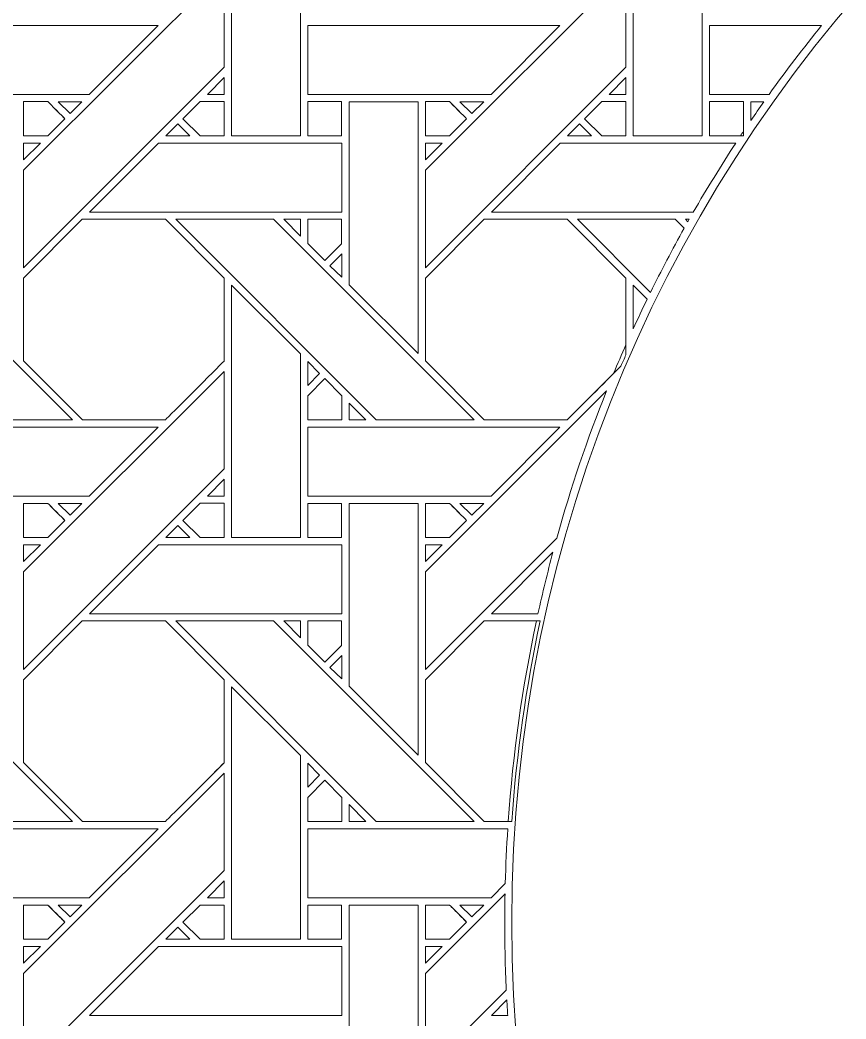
# Model space of a CAD drawing. Header units: inches. Extents: x 6.4 to 18.4, y 3.1 to 15.1.
# Drawn here: x 7.868 to 9.819, y 8.866 to 11.226 of the extents above; entities that cross this region are included whole.
import ezdxf

# ---------------------------------------------------------------- set-up
doc = ezdxf.new("R2010")
doc.units = ezdxf.units.IN
doc.header["$MEASUREMENT"] = 0
doc.layers.add('Design', color=7, linetype='Continuous', lineweight=0)

msp = doc.modelspace()

# ---------------------------------------------------------------- linework, layer by layer
at = {"layer": 'Design'}
for points, knots in [([(12.3829, 15.0948), (9.0691, 15.0948), (6.3829, 12.4085), (6.3829, 9.0948), (6.3829, 5.7811), (9.0691, 3.0948), (12.3829, 3.0948), (15.6966, 3.0948), (18.3829, 5.7811), (18.3829, 9.0948), (18.3829, 12.4085), (15.6966, 15.0948), (12.3829, 15.0948)], [0, 0, 0, 0, 1, 1, 1, 2, 2, 2, 3, 3, 3, 4, 4, 4, 4]), ([(12.3829, 14.3629), (9.4733, 14.3629), (7.1147, 12.0043), (7.1147, 9.0948), (7.1147, 6.1852), (9.4733, 3.8266), (12.3829, 3.8266), (15.2924, 3.8266), (17.651, 6.1852), (17.651, 9.0948), (17.651, 12.0043), (15.2924, 14.3629), (12.3829, 14.3629)], [0, 0, 0, 0, 1, 1, 1, 2, 2, 2, 3, 3, 3, 4, 4, 4, 4]), ([(15.7362, 9.0948), (15.7362, 7.2457), (14.2319, 5.7414), (12.3829, 5.7414), (10.5338, 5.7414), (9.0295, 7.2457), (9.0295, 9.0948), (9.0295, 10.9438), (10.5338, 12.4481), (12.3829, 12.4481), (14.2319, 12.4481), (15.7362, 10.9438), (15.7362, 9.0948)], [0, 0, 0, 0, 1, 1, 1, 2, 2, 2, 3, 3, 3, 4, 4, 4, 4]), ([(8.3676, 10.9519), (8.3676, 10.9519), (8.3676, 11.5477), (8.3676, 11.5477), (8.3676, 11.5477), (8.5303, 11.3856), (8.5303, 11.3856), (8.5303, 11.3856), (8.5303, 10.9519), (8.5303, 10.9519), (8.5303, 10.9519), (8.3676, 10.9519), (8.3676, 10.9519)], [0, 0, 0, 0, 1, 1, 1, 2, 2, 2, 3, 3, 3, 4, 4, 4, 4]), ([(9.3163, 10.9519), (9.3163, 10.9519), (9.3163, 11.5477), (9.3163, 11.5477), (9.3163, 11.5477), (9.4791, 11.3855), (9.4791, 11.3855), (9.4791, 11.3855), (9.4791, 10.9519), (9.4791, 10.9519), (9.4791, 10.9519), (9.3163, 10.9519), (9.3163, 10.9519)], [0, 0, 0, 0, 1, 1, 1, 2, 2, 2, 3, 3, 3, 4, 4, 4, 4]), ([(8.3504, 11.1141), (8.3504, 11.1141), (7.8768, 10.6404), (7.8768, 10.6404), (7.8768, 10.6404), (7.8768, 10.8705), (7.8768, 10.8705), (7.8768, 10.8705), (8.3504, 11.3441), (8.3504, 11.3441), (8.3504, 11.3441), (8.3504, 11.1141), (8.3504, 11.1141)], [0, 0, 0, 0, 1, 1, 1, 2, 2, 2, 3, 3, 3, 4, 4, 4, 4]), ([(9.2992, 11.1141), (9.2992, 11.1141), (8.8255, 10.6404), (8.8255, 10.6404), (8.8255, 10.6404), (8.8255, 10.8705), (8.8255, 10.8705), (8.8255, 10.8705), (9.2992, 11.3441), (9.2992, 11.3441), (9.2992, 11.3441), (9.2992, 11.1141), (9.2992, 11.1141)], [0, 0, 0, 0, 1, 1, 1, 2, 2, 2, 3, 3, 3, 4, 4, 4, 4]), ([(7.5989, 11.0499), (7.5989, 11.0499), (7.5989, 11.2126), (7.5989, 11.2126), (7.5989, 11.2126), (8.1946, 11.2126), (8.1946, 11.2126), (8.1946, 11.2126), (8.0319, 11.0499), (8.0319, 11.0499), (8.0319, 11.0499), (7.5989, 11.0499), (7.5989, 11.0499)], [0, 0, 0, 0, 1, 1, 1, 2, 2, 2, 3, 3, 3, 4, 4, 4, 4]), ([(9.1433, 11.2126), (9.1433, 11.2126), (8.9806, 11.0499), (8.9806, 11.0499), (8.9806, 11.0499), (8.5476, 11.0499), (8.5476, 11.0499), (8.5476, 11.0499), (8.5476, 11.2126), (8.5476, 11.2126), (8.5476, 11.2126), (9.1433, 11.2126), (9.1433, 11.2126)], [0, 0, 0, 0, 1, 1, 1, 2, 2, 2, 3, 3, 3, 4, 4, 4, 4]), ([(9.7612, 11.2126), (9.7181, 11.1595), (9.6768, 11.1052), (9.6372, 11.0499), (9.6372, 11.0499), (9.4964, 11.0499), (9.4964, 11.0499), (9.4964, 11.0499), (9.4964, 11.2126), (9.4964, 11.2126), (9.4964, 11.2126), (9.7612, 11.2126), (9.7612, 11.2126)], [0, 0, 0, 0, 1, 1, 1, 2, 2, 2, 3, 3, 3, 4, 4, 4, 4]), ([(8.3107, 11.0499), (8.3107, 11.0499), (8.3504, 11.0897), (8.3504, 11.0897), (8.3504, 11.0897), (8.3504, 11.0499), (8.3504, 11.0499), (8.3504, 11.0499), (8.3107, 11.0499), (8.3107, 11.0499)], [0, 0, 0, 0, 1, 1, 1, 2, 2, 2, 3, 3, 3, 3]), ([(9.2594, 11.0499), (9.2594, 11.0499), (9.2992, 11.0897), (9.2992, 11.0897), (9.2992, 11.0897), (9.2992, 11.0499), (9.2992, 11.0499), (9.2992, 11.0499), (9.2594, 11.0499), (9.2594, 11.0499)], [0, 0, 0, 0, 1, 1, 1, 2, 2, 2, 3, 3, 3, 3]), ([(7.8767, 11.0327), (7.8767, 11.0327), (7.9338, 11.0327), (7.9338, 11.0327), (7.9389, 11.0276), (7.9697, 10.9967), (7.9741, 10.9923), (7.9741, 10.9923), (7.9337, 10.9519), (7.9337, 10.9519), (7.9337, 10.9519), (7.8767, 10.9519), (7.8767, 10.9519), (7.8767, 10.9519), (7.8767, 11.0327), (7.8767, 11.0327)], [0, 0, 0, 0, 1, 1, 1, 2, 2, 2, 3, 3, 3, 4, 4, 4, 5, 5, 5, 5]), ([(7.9741, 10.9923), (7.9741, 10.9923), (7.9337, 10.9519), (7.9337, 10.9519), (7.9337, 10.9519), (7.8767, 10.9519), (7.8767, 10.9519), (7.8767, 10.9519), (7.8767, 11.0327), (7.8767, 11.0327), (7.8767, 11.0327), (7.9338, 11.0327), (7.9338, 11.0327), (7.939, 11.0275), (7.9698, 10.9966), (7.9741, 10.9923)], [0, 0, 0, 0, 1, 1, 1, 2, 2, 2, 3, 3, 3, 4, 4, 4, 5, 5, 5, 5]), ([(7.9582, 11.0326), (7.9582, 11.0326), (8.0146, 11.0326), (8.0146, 11.0326), (8.0146, 11.0326), (7.9864, 11.0045), (7.9864, 11.0045), (7.9864, 11.0045), (7.9582, 11.0326), (7.9582, 11.0326)], [0, 0, 0, 0, 1, 1, 1, 2, 2, 2, 3, 3, 3, 3]), ([(8.3504, 10.9519), (8.3504, 10.9519), (8.2933, 10.9519), (8.2933, 10.9519), (8.2933, 10.9519), (8.2529, 10.9923), (8.2529, 10.9923), (8.2529, 10.9923), (8.2933, 11.0327), (8.2933, 11.0327), (8.2933, 11.0327), (8.3504, 11.0327), (8.3504, 11.0327), (8.3504, 11.0327), (8.3504, 10.9519), (8.3504, 10.9519)], [0, 0, 0, 0, 1, 1, 1, 2, 2, 2, 3, 3, 3, 4, 4, 4, 5, 5, 5, 5]), ([(8.3504, 11.0327), (8.3504, 11.0327), (8.3504, 10.9519), (8.3504, 10.9519), (8.3504, 10.9519), (8.2933, 10.9519), (8.2933, 10.9519), (8.2933, 10.9519), (8.2529, 10.9923), (8.2529, 10.9923), (8.2529, 10.9923), (8.2933, 11.0327), (8.2933, 11.0327), (8.2933, 11.0327), (8.3504, 11.0327), (8.3504, 11.0327)], [0, 0, 0, 0, 1, 1, 1, 2, 2, 2, 3, 3, 3, 4, 4, 4, 5, 5, 5, 5]), ([(8.5476, 10.9519), (8.5476, 10.9519), (8.5476, 11.0327), (8.5476, 11.0327), (8.5476, 11.0327), (8.6278, 11.0327), (8.6278, 11.0327), (8.6278, 11.0327), (8.6278, 10.9519), (8.6278, 10.9519), (8.6278, 10.9519), (8.5476, 10.9519), (8.5476, 10.9519)], [0, 0, 0, 0, 1, 1, 1, 2, 2, 2, 3, 3, 3, 4, 4, 4, 4]), ([(8.6278, 11.0327), (8.6278, 11.0327), (8.6278, 10.9519), (8.6278, 10.9519), (8.6278, 10.9519), (8.5476, 10.9519), (8.5476, 10.9519), (8.5476, 10.9519), (8.5476, 11.0327), (8.5476, 11.0327), (8.5476, 11.0327), (8.6278, 11.0327), (8.6278, 11.0327)], [0, 0, 0, 0, 1, 1, 1, 2, 2, 2, 3, 3, 3, 4, 4, 4, 4]), ([(8.8083, 11.0326), (8.8083, 11.0326), (8.8083, 10.4375), (8.8083, 10.4375), (8.8083, 10.4375), (8.6454, 10.6004), (8.6454, 10.6004), (8.6454, 10.6004), (8.6454, 11.0326), (8.6454, 11.0326), (8.6454, 11.0326), (8.8083, 11.0326), (8.8083, 11.0326)], [0, 0, 0, 0, 1, 1, 1, 2, 2, 2, 3, 3, 3, 4, 4, 4, 4]), ([(8.8255, 11.0327), (8.8255, 11.0327), (8.8825, 11.0327), (8.8825, 11.0327), (8.8877, 11.0276), (8.9184, 10.9967), (8.9228, 10.9923), (8.9228, 10.9923), (8.8824, 10.9519), (8.8824, 10.9519), (8.8824, 10.9519), (8.8255, 10.9519), (8.8255, 10.9519), (8.8255, 10.9519), (8.8255, 11.0327), (8.8255, 11.0327)], [0, 0, 0, 0, 1, 1, 1, 2, 2, 2, 3, 3, 3, 4, 4, 4, 5, 5, 5, 5]), ([(8.9228, 10.9923), (8.9228, 10.9923), (8.8824, 10.9519), (8.8824, 10.9519), (8.8824, 10.9519), (8.8255, 10.9519), (8.8255, 10.9519), (8.8255, 10.9519), (8.8255, 11.0327), (8.8255, 11.0327), (8.8255, 11.0327), (8.8825, 11.0327), (8.8825, 11.0327), (8.8878, 11.0274), (8.9186, 10.9966), (8.9228, 10.9923)], [0, 0, 0, 0, 1, 1, 1, 2, 2, 2, 3, 3, 3, 4, 4, 4, 5, 5, 5, 5]), ([(8.9351, 11.0045), (8.9351, 11.0045), (8.9069, 11.0326), (8.9069, 11.0326), (8.9069, 11.0326), (8.9634, 11.0326), (8.9634, 11.0326), (8.9634, 11.0326), (8.9351, 11.0045), (8.9351, 11.0045)], [0, 0, 0, 0, 1, 1, 1, 2, 2, 2, 3, 3, 3, 3]), ([(9.2991, 10.9519), (9.2991, 10.9519), (9.242, 10.9519), (9.242, 10.9519), (9.242, 10.9519), (9.2017, 10.9923), (9.2017, 10.9923), (9.2017, 10.9923), (9.2421, 11.0327), (9.2421, 11.0327), (9.2421, 11.0327), (9.2991, 11.0327), (9.2991, 11.0327), (9.2991, 11.0327), (9.2991, 10.9519), (9.2991, 10.9519)], [0, 0, 0, 0, 1, 1, 1, 2, 2, 2, 3, 3, 3, 4, 4, 4, 5, 5, 5, 5]), ([(9.2991, 11.0327), (9.2991, 11.0327), (9.2991, 10.9519), (9.2991, 10.9519), (9.2991, 10.9519), (9.242, 10.9519), (9.242, 10.9519), (9.242, 10.9519), (9.2017, 10.9923), (9.2017, 10.9923), (9.2017, 10.9923), (9.2421, 11.0327), (9.2421, 11.0327), (9.2421, 11.0327), (9.2991, 11.0327), (9.2991, 11.0327)], [0, 0, 0, 0, 1, 1, 1, 2, 2, 2, 3, 3, 3, 4, 4, 4, 5, 5, 5, 5]), ([(9.5766, 11.0327), (9.5766, 11.0327), (9.5766, 10.9519), (9.5766, 10.9519), (9.5766, 10.9519), (9.4963, 10.9519), (9.4963, 10.9519), (9.4963, 10.9519), (9.4963, 11.0327), (9.4963, 11.0327), (9.4963, 11.0327), (9.5766, 11.0327), (9.5766, 11.0327)], [0, 0, 0, 0, 1, 1, 1, 2, 2, 2, 3, 3, 3, 4, 4, 4, 4]), ([(9.5766, 11.0327), (9.5766, 11.0327), (9.5766, 10.9626), (9.5766, 10.9626), (9.5742, 10.959), (9.572, 10.9554), (9.5696, 10.9519), (9.5696, 10.9519), (9.4963, 10.9519), (9.4963, 10.9519), (9.4963, 10.9519), (9.4963, 11.0327), (9.4963, 11.0327), (9.4963, 11.0327), (9.5766, 11.0327), (9.5766, 11.0327)], [0, 0, 0, 0, 1, 1, 1, 2, 2, 2, 3, 3, 3, 4, 4, 4, 5, 5, 5, 5]), ([(9.6247, 11.0326), (9.6143, 11.0179), (9.6043, 11.0031), (9.5942, 10.9882), (9.5942, 10.9882), (9.5942, 11.0326), (9.5942, 11.0326), (9.5942, 11.0326), (9.6247, 11.0326), (9.6247, 11.0326)], [0, 0, 0, 0, 1, 1, 1, 2, 2, 2, 3, 3, 3, 3]), ([(8.2691, 10.9519), (8.2691, 10.9519), (8.2126, 10.9519), (8.2126, 10.9519), (8.2126, 10.9519), (8.2408, 10.9801), (8.2408, 10.9801), (8.2408, 10.9801), (8.2691, 10.9519), (8.2691, 10.9519)], [0, 0, 0, 0, 1, 1, 1, 2, 2, 2, 3, 3, 3, 3]), ([(9.2178, 10.9519), (9.2178, 10.9519), (9.1613, 10.9519), (9.1613, 10.9519), (9.1613, 10.9519), (9.1896, 10.9801), (9.1896, 10.9801), (9.1896, 10.9801), (9.2178, 10.9519), (9.2178, 10.9519)], [0, 0, 0, 0, 1, 1, 1, 2, 2, 2, 3, 3, 3, 3]), ([(7.9166, 10.9347), (7.9166, 10.9347), (7.8768, 10.8949), (7.8768, 10.8949), (7.8768, 10.8949), (7.8768, 10.9347), (7.8768, 10.9347), (7.8768, 10.9347), (7.9166, 10.9347), (7.9166, 10.9347)], [0, 0, 0, 0, 1, 1, 1, 2, 2, 2, 3, 3, 3, 3]), ([(8.6279, 10.9347), (8.6279, 10.9347), (8.6279, 10.7719), (8.6279, 10.7719), (8.6279, 10.7719), (8.0326, 10.7719), (8.0326, 10.7719), (8.0326, 10.7719), (8.1954, 10.9347), (8.1954, 10.9347), (8.1954, 10.9347), (8.6279, 10.9347), (8.6279, 10.9347)], [0, 0, 0, 0, 1, 1, 1, 2, 2, 2, 3, 3, 3, 4, 4, 4, 4]), ([(8.8255, 10.8949), (8.8255, 10.8949), (8.8255, 10.9347), (8.8255, 10.9347), (8.8255, 10.9347), (8.8653, 10.9347), (8.8653, 10.9347), (8.8653, 10.9347), (8.8255, 10.8949), (8.8255, 10.8949)], [0, 0, 0, 0, 1, 1, 1, 2, 2, 2, 3, 3, 3, 3]), ([(9.5584, 10.9347), (9.5235, 10.8813), (9.4901, 10.827), (9.4583, 10.7719), (9.4583, 10.7719), (8.9813, 10.7719), (8.9813, 10.7719), (8.9813, 10.7719), (9.1442, 10.9347), (9.1442, 10.9347), (9.1442, 10.9347), (9.5584, 10.9347), (9.5584, 10.9347)], [0, 0, 0, 0, 1, 1, 1, 2, 2, 2, 3, 3, 3, 4, 4, 4, 4]), ([(7.4008, 10.7548), (7.4008, 10.7548), (7.5181, 10.7548), (7.5181, 10.7548), (7.5181, 10.7548), (7.9918, 10.2811), (7.9918, 10.2811), (7.9918, 10.2811), (7.7607, 10.2811), (7.7607, 10.2811), (7.7607, 10.2811), (7.373, 10.6689), (7.373, 10.6689), (7.382, 10.6977), (7.3913, 10.7263), (7.4008, 10.7548)], [0, 0, 0, 0, 1, 1, 1, 2, 2, 2, 3, 3, 3, 4, 4, 4, 5, 5, 5, 5]), ([(7.8767, 10.6161), (7.8767, 10.6161), (8.0154, 10.7548), (8.0154, 10.7548), (8.0154, 10.7548), (8.2116, 10.7548), (8.2116, 10.7548), (8.2116, 10.7548), (8.3504, 10.6161), (8.3504, 10.6161), (8.3504, 10.6161), (8.3504, 10.4199), (8.3504, 10.4199), (8.3326, 10.4019), (8.2207, 10.2902), (8.2117, 10.2812), (8.2117, 10.2812), (8.016, 10.2812), (8.016, 10.2812), (8.016, 10.2812), (7.8767, 10.4204), (7.8767, 10.4204), (7.8767, 10.4204), (7.8767, 10.6161), (7.8767, 10.6161)], [0, 0, 0, 0, 1, 1, 1, 2, 2, 2, 3, 3, 3, 4, 4, 4, 5, 5, 5, 6, 6, 6, 7, 7, 7, 8, 8, 8, 8]), ([(7.8767, 10.6161), (7.8767, 10.6161), (8.0154, 10.7548), (8.0154, 10.7548), (8.0154, 10.7548), (8.2116, 10.7548), (8.2116, 10.7548), (8.2116, 10.7548), (8.3504, 10.6161), (8.3504, 10.6161), (8.3504, 10.6161), (8.3504, 10.4199), (8.3504, 10.4199), (8.3325, 10.4019), (8.2206, 10.2901), (8.2117, 10.2812), (8.2117, 10.2812), (8.016, 10.2812), (8.016, 10.2812), (8.016, 10.2812), (7.8767, 10.4204), (7.8767, 10.4204), (7.8767, 10.4204), (7.8767, 10.6161), (7.8767, 10.6161)], [0, 0, 0, 0, 1, 1, 1, 2, 2, 2, 3, 3, 3, 4, 4, 4, 5, 5, 5, 6, 6, 6, 7, 7, 7, 8, 8, 8, 8]), ([(8.4669, 10.7548), (8.4669, 10.7548), (8.9405, 10.2811), (8.9405, 10.2811), (8.9405, 10.2811), (8.7095, 10.2811), (8.7095, 10.2811), (8.7095, 10.2811), (8.2359, 10.7548), (8.2359, 10.7548), (8.2359, 10.7548), (8.4669, 10.7548), (8.4669, 10.7548)], [0, 0, 0, 0, 1, 1, 1, 2, 2, 2, 3, 3, 3, 4, 4, 4, 4]), ([(8.5304, 10.7548), (8.5304, 10.7548), (8.5304, 10.715), (8.5304, 10.715), (8.5304, 10.715), (8.491, 10.7548), (8.491, 10.7548), (8.491, 10.7548), (8.5304, 10.7548), (8.5304, 10.7548)], [0, 0, 0, 0, 1, 1, 1, 2, 2, 2, 3, 3, 3, 3]), ([(8.5476, 10.7548), (8.5476, 10.7548), (8.6278, 10.7548), (8.6278, 10.7548), (8.6278, 10.7548), (8.6278, 10.6972), (8.6278, 10.6972), (8.6278, 10.6972), (8.5879, 10.6573), (8.5879, 10.6573), (8.5879, 10.6573), (8.5476, 10.6976), (8.5476, 10.6976), (8.5476, 10.6976), (8.5476, 10.7548), (8.5476, 10.7548)], [0, 0, 0, 0, 1, 1, 1, 2, 2, 2, 3, 3, 3, 4, 4, 4, 5, 5, 5, 5]), ([(8.5879, 10.6573), (8.5879, 10.6573), (8.5476, 10.6976), (8.5476, 10.6976), (8.5476, 10.6976), (8.5476, 10.7548), (8.5476, 10.7548), (8.5476, 10.7548), (8.6278, 10.7548), (8.6278, 10.7548), (8.6278, 10.7548), (8.6278, 10.6972), (8.6278, 10.6972), (8.6278, 10.6972), (8.5879, 10.6573), (8.5879, 10.6573)], [0, 0, 0, 0, 1, 1, 1, 2, 2, 2, 3, 3, 3, 4, 4, 4, 5, 5, 5, 5]), ([(8.8255, 10.6161), (8.8255, 10.6161), (8.9642, 10.7548), (8.9642, 10.7548), (8.9642, 10.7548), (9.1604, 10.7548), (9.1604, 10.7548), (9.1604, 10.7548), (9.2991, 10.6161), (9.2991, 10.6161), (9.2991, 10.6161), (9.2991, 10.4348), (9.2991, 10.4348), (9.2953, 10.4259), (9.2913, 10.4171), (9.2875, 10.4082), (9.2875, 10.4082), (9.1604, 10.2812), (9.1604, 10.2812), (9.1604, 10.2812), (8.9647, 10.2812), (8.9647, 10.2812), (8.9647, 10.2812), (8.8255, 10.4204), (8.8255, 10.4204), (8.8255, 10.4204), (8.8255, 10.6161), (8.8255, 10.6161)], [0, 0, 0, 0, 1, 1, 1, 2, 2, 2, 3, 3, 3, 4, 4, 4, 5, 5, 5, 6, 6, 6, 7, 7, 7, 8, 8, 8, 9, 9, 9, 9]), ([(8.9642, 10.7548), (8.9642, 10.7548), (9.1604, 10.7548), (9.1604, 10.7548), (9.1604, 10.7548), (9.2991, 10.6161), (9.2991, 10.6161), (9.2991, 10.6161), (9.2991, 10.4585), (9.2991, 10.4585), (9.2892, 10.436), (9.2795, 10.4134), (9.2701, 10.3908), (9.2306, 10.3513), (9.167, 10.2878), (9.1604, 10.2812), (9.1604, 10.2812), (8.9647, 10.2812), (8.9647, 10.2812), (8.9647, 10.2812), (8.8255, 10.4204), (8.8255, 10.4204), (8.8255, 10.4204), (8.8255, 10.6161), (8.8255, 10.6161), (8.8255, 10.6161), (8.9642, 10.7548), (8.9642, 10.7548)], [0, 0, 0, 0, 1, 1, 1, 2, 2, 2, 3, 3, 3, 4, 4, 4, 5, 5, 5, 6, 6, 6, 7, 7, 7, 8, 8, 8, 9, 9, 9, 9]), ([(9.4156, 10.7548), (9.4156, 10.7548), (9.4367, 10.7337), (9.4367, 10.7337), (9.4089, 10.6838), (9.3824, 10.6333), (9.3572, 10.5822), (9.3572, 10.5822), (9.1846, 10.7548), (9.1846, 10.7548), (9.1846, 10.7548), (9.4156, 10.7548), (9.4156, 10.7548)], [0, 0, 0, 0, 1, 1, 1, 2, 2, 2, 3, 3, 3, 4, 4, 4, 4]), ([(9.4452, 10.7492), (9.4452, 10.7492), (9.4397, 10.7548), (9.4397, 10.7548), (9.4397, 10.7548), (9.4483, 10.7548), (9.4483, 10.7548), (9.4473, 10.7529), (9.4463, 10.7511), (9.4452, 10.7492)], [0, 0, 0, 0, 1, 1, 1, 2, 2, 2, 3, 3, 3, 3]), ([(8.6279, 10.6729), (8.6279, 10.6729), (8.6279, 10.6178), (8.6279, 10.6178), (8.6279, 10.6178), (8.6001, 10.6452), (8.6001, 10.6452), (8.6001, 10.6452), (8.6279, 10.6729), (8.6279, 10.6729)], [0, 0, 0, 0, 1, 1, 1, 2, 2, 2, 3, 3, 3, 3]), ([(8.3676, 10.0031), (8.3676, 10.0031), (8.3676, 10.599), (8.3676, 10.599), (8.3676, 10.599), (8.5303, 10.4368), (8.5303, 10.4368), (8.5303, 10.4368), (8.5303, 10.0031), (8.5303, 10.0031), (8.5303, 10.0031), (8.3676, 10.0031), (8.3676, 10.0031)], [0, 0, 0, 0, 1, 1, 1, 2, 2, 2, 3, 3, 3, 4, 4, 4, 4]), ([(9.3493, 10.5661), (9.338, 10.5429), (9.327, 10.5195), (9.3163, 10.4961), (9.3163, 10.4961), (9.3163, 10.599), (9.3163, 10.599), (9.3163, 10.599), (9.3493, 10.5661), (9.3493, 10.5661)], [0, 0, 0, 0, 1, 1, 1, 2, 2, 2, 3, 3, 3, 3]), ([(8.5476, 10.3626), (8.5476, 10.3626), (8.5476, 10.4193), (8.5476, 10.4193), (8.5476, 10.4193), (8.5758, 10.3908), (8.5758, 10.3908), (8.5758, 10.3908), (8.5476, 10.3626), (8.5476, 10.3626)], [0, 0, 0, 0, 1, 1, 1, 2, 2, 2, 3, 3, 3, 3]), ([(8.3504, 10.1654), (8.3504, 10.1654), (7.8768, 9.6917), (7.8768, 9.6917), (7.8768, 9.6917), (7.8768, 9.9218), (7.8768, 9.9218), (7.8768, 9.9218), (8.3504, 10.3954), (8.3504, 10.3954), (8.3504, 10.3954), (8.3504, 10.1654), (8.3504, 10.1654)], [0, 0, 0, 0, 1, 1, 1, 2, 2, 2, 3, 3, 3, 4, 4, 4, 4]), ([(8.6282, 10.2809), (8.6282, 10.2809), (8.5476, 10.2809), (8.5476, 10.2809), (8.5476, 10.2809), (8.5476, 10.3382), (8.5476, 10.3382), (8.5476, 10.3382), (8.5879, 10.3785), (8.5879, 10.3785), (8.5879, 10.3785), (8.6282, 10.3382), (8.6282, 10.3382), (8.6282, 10.3382), (8.6282, 10.2809), (8.6282, 10.2809)], [0, 0, 0, 0, 1, 1, 1, 2, 2, 2, 3, 3, 3, 4, 4, 4, 5, 5, 5, 5]), ([(8.5879, 10.3785), (8.5879, 10.3785), (8.6282, 10.3382), (8.6282, 10.3382), (8.6282, 10.3382), (8.6282, 10.2809), (8.6282, 10.2809), (8.6282, 10.2809), (8.5476, 10.2809), (8.5476, 10.2809), (8.5476, 10.2809), (8.5476, 10.3382), (8.5476, 10.3382), (8.5476, 10.3382), (8.5879, 10.3785), (8.5879, 10.3785)], [0, 0, 0, 0, 1, 1, 1, 2, 2, 2, 3, 3, 3, 4, 4, 4, 5, 5, 5, 5]), ([(9.1357, 10.0019), (9.1357, 10.0019), (8.8255, 9.6917), (8.8255, 9.6917), (8.8255, 9.6917), (8.8255, 9.9218), (8.8255, 9.9218), (8.8255, 9.9218), (9.2536, 10.3498), (9.2536, 10.3498), (9.208, 10.2362), (9.1686, 10.1202), (9.1357, 10.0019)], [0, 0, 0, 0, 1, 1, 1, 2, 2, 2, 3, 3, 3, 4, 4, 4, 4]), ([(8.6455, 10.2811), (8.6455, 10.2811), (8.6455, 10.3209), (8.6455, 10.3209), (8.6455, 10.3209), (8.6853, 10.2811), (8.6853, 10.2811), (8.6853, 10.2811), (8.6455, 10.2811), (8.6455, 10.2811)], [0, 0, 0, 0, 1, 1, 1, 2, 2, 2, 3, 3, 3, 3]), ([(7.5989, 10.1012), (7.5989, 10.1012), (7.5989, 10.2639), (7.5989, 10.2639), (7.5989, 10.2639), (8.1946, 10.2639), (8.1946, 10.2639), (8.1946, 10.2639), (8.0319, 10.1012), (8.0319, 10.1012), (8.0319, 10.1012), (7.5989, 10.1012), (7.5989, 10.1012)], [0, 0, 0, 0, 1, 1, 1, 2, 2, 2, 3, 3, 3, 4, 4, 4, 4]), ([(9.1433, 10.2639), (9.1433, 10.2639), (8.9806, 10.1012), (8.9806, 10.1012), (8.9806, 10.1012), (8.5476, 10.1012), (8.5476, 10.1012), (8.5476, 10.1012), (8.5476, 10.2639), (8.5476, 10.2639), (8.5476, 10.2639), (9.1433, 10.2639), (9.1433, 10.2639)], [0, 0, 0, 0, 1, 1, 1, 2, 2, 2, 3, 3, 3, 4, 4, 4, 4]), ([(8.3107, 10.1012), (8.3107, 10.1012), (8.3504, 10.141), (8.3504, 10.141), (8.3504, 10.141), (8.3504, 10.1012), (8.3504, 10.1012), (8.3504, 10.1012), (8.3107, 10.1012), (8.3107, 10.1012)], [0, 0, 0, 0, 1, 1, 1, 2, 2, 2, 3, 3, 3, 3]), ([(7.8767, 10.0839), (7.8767, 10.0839), (7.9338, 10.0839), (7.9338, 10.0839), (7.9389, 10.0788), (7.9697, 10.048), (7.9741, 10.0436), (7.9741, 10.0436), (7.9337, 10.0032), (7.9337, 10.0032), (7.9337, 10.0032), (7.8767, 10.0032), (7.8767, 10.0032), (7.8767, 10.0032), (7.8767, 10.0839), (7.8767, 10.0839)], [0, 0, 0, 0, 1, 1, 1, 2, 2, 2, 3, 3, 3, 4, 4, 4, 5, 5, 5, 5]), ([(7.9741, 10.0436), (7.9741, 10.0436), (7.9337, 10.0032), (7.9337, 10.0032), (7.9337, 10.0032), (7.8767, 10.0032), (7.8767, 10.0032), (7.8767, 10.0032), (7.8767, 10.0839), (7.8767, 10.0839), (7.8767, 10.0839), (7.9338, 10.0839), (7.9338, 10.0839), (7.939, 10.0787), (7.9698, 10.0479), (7.9741, 10.0436)], [0, 0, 0, 0, 1, 1, 1, 2, 2, 2, 3, 3, 3, 4, 4, 4, 5, 5, 5, 5]), ([(7.9864, 10.0557), (7.9864, 10.0557), (7.9582, 10.0839), (7.9582, 10.0839), (7.9582, 10.0839), (8.0146, 10.0839), (8.0146, 10.0839), (8.0146, 10.0839), (7.9864, 10.0557), (7.9864, 10.0557)], [0, 0, 0, 0, 1, 1, 1, 2, 2, 2, 3, 3, 3, 3]), ([(8.3504, 10.0031), (8.3504, 10.0031), (8.2933, 10.0031), (8.2933, 10.0031), (8.2933, 10.0031), (8.2529, 10.0435), (8.2529, 10.0435), (8.2529, 10.0435), (8.2933, 10.084), (8.2933, 10.084), (8.2933, 10.084), (8.3504, 10.084), (8.3504, 10.084), (8.3504, 10.084), (8.3504, 10.0031), (8.3504, 10.0031)], [0, 0, 0, 0, 1, 1, 1, 2, 2, 2, 3, 3, 3, 4, 4, 4, 5, 5, 5, 5]), ([(8.3504, 10.084), (8.3504, 10.084), (8.3504, 10.0031), (8.3504, 10.0031), (8.3504, 10.0031), (8.2933, 10.0031), (8.2933, 10.0031), (8.2933, 10.0031), (8.2529, 10.0435), (8.2529, 10.0435), (8.2529, 10.0435), (8.2933, 10.084), (8.2933, 10.084), (8.2933, 10.084), (8.3504, 10.084), (8.3504, 10.084)], [0, 0, 0, 0, 1, 1, 1, 2, 2, 2, 3, 3, 3, 4, 4, 4, 5, 5, 5, 5]), ([(8.5476, 10.0031), (8.5476, 10.0031), (8.5476, 10.0839), (8.5476, 10.0839), (8.5476, 10.0839), (8.6278, 10.0839), (8.6278, 10.0839), (8.6278, 10.0839), (8.6278, 10.0031), (8.6278, 10.0031), (8.6278, 10.0031), (8.5476, 10.0031), (8.5476, 10.0031)], [0, 0, 0, 0, 1, 1, 1, 2, 2, 2, 3, 3, 3, 4, 4, 4, 4]), ([(8.6278, 10.0839), (8.6278, 10.0839), (8.6278, 10.0031), (8.6278, 10.0031), (8.6278, 10.0031), (8.5476, 10.0031), (8.5476, 10.0031), (8.5476, 10.0031), (8.5476, 10.0839), (8.5476, 10.0839), (8.5476, 10.0839), (8.6278, 10.0839), (8.6278, 10.0839)], [0, 0, 0, 0, 1, 1, 1, 2, 2, 2, 3, 3, 3, 4, 4, 4, 4]), ([(8.8083, 10.0839), (8.8083, 10.0839), (8.8083, 9.4888), (8.8083, 9.4888), (8.8083, 9.4888), (8.6454, 9.6517), (8.6454, 9.6517), (8.6454, 9.6517), (8.6454, 10.0839), (8.6454, 10.0839), (8.6454, 10.0839), (8.8083, 10.0839), (8.8083, 10.0839)], [0, 0, 0, 0, 1, 1, 1, 2, 2, 2, 3, 3, 3, 4, 4, 4, 4]), ([(8.8255, 10.0839), (8.8255, 10.0839), (8.8825, 10.0839), (8.8825, 10.0839), (8.8877, 10.0788), (8.9184, 10.048), (8.9228, 10.0436), (8.9228, 10.0436), (8.8824, 10.0032), (8.8824, 10.0032), (8.8824, 10.0032), (8.8255, 10.0032), (8.8255, 10.0032), (8.8255, 10.0032), (8.8255, 10.0839), (8.8255, 10.0839)], [0, 0, 0, 0, 1, 1, 1, 2, 2, 2, 3, 3, 3, 4, 4, 4, 5, 5, 5, 5]), ([(8.9228, 10.0436), (8.9228, 10.0436), (8.8824, 10.0032), (8.8824, 10.0032), (8.8824, 10.0032), (8.8255, 10.0032), (8.8255, 10.0032), (8.8255, 10.0032), (8.8255, 10.0839), (8.8255, 10.0839), (8.8255, 10.0839), (8.8825, 10.0839), (8.8825, 10.0839), (8.8878, 10.0787), (8.9186, 10.0479), (8.9228, 10.0436)], [0, 0, 0, 0, 1, 1, 1, 2, 2, 2, 3, 3, 3, 4, 4, 4, 5, 5, 5, 5]), ([(8.9351, 10.0557), (8.9351, 10.0557), (8.9069, 10.0839), (8.9069, 10.0839), (8.9069, 10.0839), (8.9634, 10.0839), (8.9634, 10.0839), (8.9634, 10.0839), (8.9351, 10.0557), (8.9351, 10.0557)], [0, 0, 0, 0, 1, 1, 1, 2, 2, 2, 3, 3, 3, 3]), ([(8.2691, 10.0031), (8.2691, 10.0031), (8.2126, 10.0031), (8.2126, 10.0031), (8.2126, 10.0031), (8.2408, 10.0314), (8.2408, 10.0314), (8.2408, 10.0314), (8.2691, 10.0031), (8.2691, 10.0031)], [0, 0, 0, 0, 1, 1, 1, 2, 2, 2, 3, 3, 3, 3]), ([(7.8768, 9.9462), (7.8768, 9.9462), (7.8768, 9.986), (7.8768, 9.986), (7.8768, 9.986), (7.9166, 9.986), (7.9166, 9.986), (7.9166, 9.986), (7.8768, 9.9462), (7.8768, 9.9462)], [0, 0, 0, 0, 1, 1, 1, 2, 2, 2, 3, 3, 3, 3]), ([(8.6279, 9.986), (8.6279, 9.986), (8.6279, 9.8232), (8.6279, 9.8232), (8.6279, 9.8232), (8.0326, 9.8232), (8.0326, 9.8232), (8.0326, 9.8232), (8.1954, 9.986), (8.1954, 9.986), (8.1954, 9.986), (8.6279, 9.986), (8.6279, 9.986)], [0, 0, 0, 0, 1, 1, 1, 2, 2, 2, 3, 3, 3, 4, 4, 4, 4]), ([(8.8255, 9.9462), (8.8255, 9.9462), (8.8255, 9.986), (8.8255, 9.986), (8.8255, 9.986), (8.8653, 9.986), (8.8653, 9.986), (8.8653, 9.986), (8.8255, 9.9462), (8.8255, 9.9462)], [0, 0, 0, 0, 1, 1, 1, 2, 2, 2, 3, 3, 3, 3]), ([(9.0914, 9.8232), (9.0914, 9.8232), (8.9813, 9.8232), (8.9813, 9.8232), (8.9813, 9.8232), (9.1269, 9.9687), (9.1269, 9.9687), (9.114, 9.9205), (9.1022, 9.872), (9.0914, 9.8232)], [0, 0, 0, 0, 1, 1, 1, 2, 2, 2, 3, 3, 3, 3]), ([(7.2872, 9.8061), (7.2872, 9.8061), (7.5181, 9.8061), (7.5181, 9.8061), (7.5181, 9.8061), (7.9918, 9.3324), (7.9918, 9.3324), (7.9918, 9.3324), (7.7607, 9.3324), (7.7607, 9.3324), (7.7607, 9.3324), (7.2872, 9.8061), (7.2872, 9.8061)], [0, 0, 0, 0, 1, 1, 1, 2, 2, 2, 3, 3, 3, 4, 4, 4, 4]), ([(7.8767, 9.6673), (7.8767, 9.6673), (8.0154, 9.8061), (8.0154, 9.8061), (8.0154, 9.8061), (8.2116, 9.8061), (8.2116, 9.8061), (8.2116, 9.8061), (8.3504, 9.6673), (8.3504, 9.6673), (8.3504, 9.6673), (8.3504, 9.4711), (8.3504, 9.4711), (8.3326, 9.4532), (8.2207, 9.3414), (8.2117, 9.3324), (8.2117, 9.3324), (8.016, 9.3324), (8.016, 9.3324), (8.016, 9.3324), (7.8767, 9.4717), (7.8767, 9.4717), (7.8767, 9.4717), (7.8767, 9.6673), (7.8767, 9.6673)], [0, 0, 0, 0, 1, 1, 1, 2, 2, 2, 3, 3, 3, 4, 4, 4, 5, 5, 5, 6, 6, 6, 7, 7, 7, 8, 8, 8, 8]), ([(8.0154, 9.8061), (8.0154, 9.8061), (8.2116, 9.8061), (8.2116, 9.8061), (8.2116, 9.8061), (8.3504, 9.6673), (8.3504, 9.6673), (8.3504, 9.6673), (8.3504, 9.4711), (8.3504, 9.4711), (8.3328, 9.4534), (8.2208, 9.3416), (8.2117, 9.3324), (8.2117, 9.3324), (8.016, 9.3324), (8.016, 9.3324), (8.016, 9.3324), (7.8767, 9.4717), (7.8767, 9.4717), (7.8767, 9.4717), (7.8767, 9.6673), (7.8767, 9.6673), (7.8767, 9.6673), (8.0154, 9.8061), (8.0154, 9.8061)], [0, 0, 0, 0, 1, 1, 1, 2, 2, 2, 3, 3, 3, 4, 4, 4, 5, 5, 5, 6, 6, 6, 7, 7, 7, 8, 8, 8, 8]), ([(8.4669, 9.8061), (8.4669, 9.8061), (8.9405, 9.3324), (8.9405, 9.3324), (8.9405, 9.3324), (8.7095, 9.3324), (8.7095, 9.3324), (8.7095, 9.3324), (8.2359, 9.8061), (8.2359, 9.8061), (8.2359, 9.8061), (8.4669, 9.8061), (8.4669, 9.8061)], [0, 0, 0, 0, 1, 1, 1, 2, 2, 2, 3, 3, 3, 4, 4, 4, 4]), ([(8.5304, 9.8061), (8.5304, 9.8061), (8.5304, 9.7662), (8.5304, 9.7662), (8.5304, 9.7662), (8.491, 9.8061), (8.491, 9.8061), (8.491, 9.8061), (8.5304, 9.8061), (8.5304, 9.8061)], [0, 0, 0, 0, 1, 1, 1, 2, 2, 2, 3, 3, 3, 3]), ([(8.5476, 9.8061), (8.5476, 9.8061), (8.6278, 9.8061), (8.6278, 9.8061), (8.6278, 9.8061), (8.6278, 9.7485), (8.6278, 9.7485), (8.6278, 9.7485), (8.5879, 9.7085), (8.5879, 9.7085), (8.5879, 9.7085), (8.5476, 9.7489), (8.5476, 9.7489), (8.5476, 9.7489), (8.5476, 9.8061), (8.5476, 9.8061)], [0, 0, 0, 0, 1, 1, 1, 2, 2, 2, 3, 3, 3, 4, 4, 4, 5, 5, 5, 5]), ([(8.5879, 9.7085), (8.5879, 9.7085), (8.5476, 9.7489), (8.5476, 9.7489), (8.5476, 9.7489), (8.5476, 9.8061), (8.5476, 9.8061), (8.5476, 9.8061), (8.6278, 9.8061), (8.6278, 9.8061), (8.6278, 9.8061), (8.6278, 9.7485), (8.6278, 9.7485), (8.6278, 9.7485), (8.5879, 9.7085), (8.5879, 9.7085)], [0, 0, 0, 0, 1, 1, 1, 2, 2, 2, 3, 3, 3, 4, 4, 4, 5, 5, 5, 5]), ([(8.8255, 9.6673), (8.8255, 9.6673), (8.9642, 9.8061), (8.9642, 9.8061), (8.9642, 9.8061), (9.0968, 9.8061), (9.0968, 9.8061), (9.0636, 9.6518), (9.0409, 9.4937), (9.0296, 9.3324), (9.0296, 9.3324), (8.9647, 9.3324), (8.9647, 9.3324), (8.9647, 9.3324), (8.8255, 9.4717), (8.8255, 9.4717), (8.8255, 9.4717), (8.8255, 9.6673), (8.8255, 9.6673)], [0, 0, 0, 0, 1, 1, 1, 2, 2, 2, 3, 3, 3, 4, 4, 4, 5, 5, 5, 6, 6, 6, 6]), ([(8.9642, 9.8061), (8.9642, 9.8061), (9.0878, 9.8061), (9.0878, 9.8061), (9.0547, 9.651), (9.0323, 9.4928), (9.0212, 9.3324), (9.0212, 9.3324), (8.9647, 9.3324), (8.9647, 9.3324), (8.9647, 9.3324), (8.8255, 9.4717), (8.8255, 9.4717), (8.8255, 9.4717), (8.8255, 9.6673), (8.8255, 9.6673), (8.8255, 9.6673), (8.9642, 9.8061), (8.9642, 9.8061)], [0, 0, 0, 0, 1, 1, 1, 2, 2, 2, 3, 3, 3, 4, 4, 4, 5, 5, 5, 6, 6, 6, 6]), ([(8.6279, 9.7242), (8.6279, 9.7242), (8.6279, 9.6691), (8.6279, 9.6691), (8.6279, 9.6691), (8.6001, 9.6964), (8.6001, 9.6964), (8.6001, 9.6964), (8.6279, 9.7242), (8.6279, 9.7242)], [0, 0, 0, 0, 1, 1, 1, 2, 2, 2, 3, 3, 3, 3]), ([(8.5303, 9.4881), (8.5303, 9.4881), (8.5303, 9.0544), (8.5303, 9.0544), (8.5303, 9.0544), (8.3676, 9.0544), (8.3676, 9.0544), (8.3676, 9.0544), (8.3676, 9.6502), (8.3676, 9.6502), (8.3676, 9.6502), (8.5303, 9.4881), (8.5303, 9.4881)], [0, 0, 0, 0, 1, 1, 1, 2, 2, 2, 3, 3, 3, 4, 4, 4, 4]), ([(8.5476, 9.4138), (8.5476, 9.4138), (8.5476, 9.4706), (8.5476, 9.4706), (8.5476, 9.4706), (8.5758, 9.442), (8.5758, 9.442), (8.5758, 9.442), (8.5476, 9.4138), (8.5476, 9.4138)], [0, 0, 0, 0, 1, 1, 1, 2, 2, 2, 3, 3, 3, 3]), ([(8.3504, 9.4467), (8.3504, 9.4467), (8.3504, 9.2166), (8.3504, 9.2166), (8.3504, 9.2166), (7.8768, 8.743), (7.8768, 8.743), (7.8768, 8.743), (7.8768, 8.9731), (7.8768, 8.9731), (7.8768, 8.9731), (8.3504, 9.4467), (8.3504, 9.4467)], [0, 0, 0, 0, 1, 1, 1, 2, 2, 2, 3, 3, 3, 4, 4, 4, 4]), ([(8.6282, 9.3322), (8.6282, 9.3322), (8.5476, 9.3322), (8.5476, 9.3322), (8.5476, 9.3322), (8.5476, 9.3895), (8.5476, 9.3895), (8.5476, 9.3895), (8.5879, 9.4298), (8.5879, 9.4298), (8.5879, 9.4298), (8.6282, 9.3895), (8.6282, 9.3895), (8.6282, 9.3895), (8.6282, 9.3322), (8.6282, 9.3322)], [0, 0, 0, 0, 1, 1, 1, 2, 2, 2, 3, 3, 3, 4, 4, 4, 5, 5, 5, 5]), ([(8.5879, 9.4298), (8.5879, 9.4298), (8.6282, 9.3895), (8.6282, 9.3895), (8.6282, 9.3895), (8.6282, 9.3322), (8.6282, 9.3322), (8.6282, 9.3322), (8.5476, 9.3322), (8.5476, 9.3322), (8.5476, 9.3322), (8.5476, 9.3895), (8.5476, 9.3895), (8.5476, 9.3895), (8.5879, 9.4298), (8.5879, 9.4298)], [0, 0, 0, 0, 1, 1, 1, 2, 2, 2, 3, 3, 3, 4, 4, 4, 5, 5, 5, 5]), ([(8.6455, 9.3324), (8.6455, 9.3324), (8.6455, 9.3722), (8.6455, 9.3722), (8.6455, 9.3722), (8.6853, 9.3324), (8.6853, 9.3324), (8.6853, 9.3324), (8.6455, 9.3324), (8.6455, 9.3324)], [0, 0, 0, 0, 1, 1, 1, 2, 2, 2, 3, 3, 3, 3]), ([(7.5989, 9.1525), (7.5989, 9.1525), (7.5989, 9.3152), (7.5989, 9.3152), (7.5989, 9.3152), (8.1946, 9.3152), (8.1946, 9.3152), (8.1946, 9.3152), (8.0319, 9.1525), (8.0319, 9.1525), (8.0319, 9.1525), (7.5989, 9.1525), (7.5989, 9.1525)], [0, 0, 0, 0, 1, 1, 1, 2, 2, 2, 3, 3, 3, 4, 4, 4, 4]), ([(8.5476, 9.1525), (8.5476, 9.1525), (8.5476, 9.3152), (8.5476, 9.3152), (8.5476, 9.3152), (9.0201, 9.3152), (9.0201, 9.3152), (9.0174, 9.2722), (9.0153, 9.2292), (9.0141, 9.186), (9.0141, 9.186), (8.9806, 9.1525), (8.9806, 9.1525), (8.9806, 9.1525), (8.5476, 9.1525), (8.5476, 9.1525)], [0, 0, 0, 0, 1, 1, 1, 2, 2, 2, 3, 3, 3, 4, 4, 4, 5, 5, 5, 5]), ([(8.3107, 9.1525), (8.3107, 9.1525), (8.3504, 9.1923), (8.3504, 9.1923), (8.3504, 9.1923), (8.3504, 9.1525), (8.3504, 9.1525), (8.3504, 9.1525), (8.3107, 9.1525), (8.3107, 9.1525)], [0, 0, 0, 0, 1, 1, 1, 2, 2, 2, 3, 3, 3, 3]), ([(8.8255, 8.9731), (8.8255, 8.9731), (9.0136, 9.1612), (9.0136, 9.1612), (9.0132, 9.1391), (9.0128, 9.117), (9.0128, 9.0948), (9.0128, 9.041), (9.0142, 8.9875), (9.0166, 8.9341), (9.0166, 8.9341), (8.8255, 8.743), (8.8255, 8.743), (8.8255, 8.743), (8.8255, 8.9731), (8.8255, 8.9731)], [0, 0, 0, 0, 1, 1, 1, 2, 2, 2, 3, 3, 3, 4, 4, 4, 5, 5, 5, 5]), ([(7.8767, 9.1352), (7.8767, 9.1352), (7.9338, 9.1352), (7.9338, 9.1352), (7.9389, 9.1301), (7.9697, 9.0993), (7.9741, 9.0948), (7.9741, 9.0948), (7.9337, 9.0544), (7.9337, 9.0544), (7.9337, 9.0544), (7.8767, 9.0544), (7.8767, 9.0544), (7.8767, 9.0544), (7.8767, 9.1352), (7.8767, 9.1352)], [0, 0, 0, 0, 1, 1, 1, 2, 2, 2, 3, 3, 3, 4, 4, 4, 5, 5, 5, 5]), ([(7.9583, 9.1107), (7.9643, 9.1047), (7.97, 9.099), (7.9741, 9.0948), (7.9741, 9.0948), (7.9337, 9.0544), (7.9337, 9.0544), (7.9337, 9.0544), (7.8767, 9.0544), (7.8767, 9.0544), (7.8767, 9.0544), (7.8767, 9.1352), (7.8767, 9.1352), (7.8767, 9.1352), (7.9338, 9.1352), (7.9338, 9.1352), (7.9338, 9.1352), (7.9583, 9.1107), (7.9583, 9.1107)], [0, 0, 0, 0, 1, 1, 1, 2, 2, 2, 3, 3, 3, 4, 4, 4, 5, 5, 5, 6, 6, 6, 6]), ([(7.9864, 9.107), (7.9864, 9.107), (7.9582, 9.1352), (7.9582, 9.1352), (7.9582, 9.1352), (8.0146, 9.1352), (8.0146, 9.1352), (8.0146, 9.1352), (7.9864, 9.107), (7.9864, 9.107)], [0, 0, 0, 0, 1, 1, 1, 2, 2, 2, 3, 3, 3, 3]), ([(8.3504, 9.0544), (8.3504, 9.0544), (8.2933, 9.0544), (8.2933, 9.0544), (8.2933, 9.0544), (8.2529, 9.0948), (8.2529, 9.0948), (8.2529, 9.0948), (8.2934, 9.1352), (8.2934, 9.1352), (8.2934, 9.1352), (8.3504, 9.1352), (8.3504, 9.1352), (8.3504, 9.1352), (8.3504, 9.0544), (8.3504, 9.0544)], [0, 0, 0, 0, 1, 1, 1, 2, 2, 2, 3, 3, 3, 4, 4, 4, 5, 5, 5, 5]), ([(8.3504, 9.1352), (8.3504, 9.1352), (8.3504, 9.0544), (8.3504, 9.0544), (8.3504, 9.0544), (8.2933, 9.0544), (8.2933, 9.0544), (8.2933, 9.0544), (8.2529, 9.0948), (8.2529, 9.0948), (8.2529, 9.0948), (8.2934, 9.1352), (8.2934, 9.1352), (8.2934, 9.1352), (8.3504, 9.1352), (8.3504, 9.1352)], [0, 0, 0, 0, 1, 1, 1, 2, 2, 2, 3, 3, 3, 4, 4, 4, 5, 5, 5, 5]), ([(8.5476, 9.0544), (8.5476, 9.0544), (8.5476, 9.1352), (8.5476, 9.1352), (8.5476, 9.1352), (8.6278, 9.1352), (8.6278, 9.1352), (8.6278, 9.1352), (8.6278, 9.0544), (8.6278, 9.0544), (8.6278, 9.0544), (8.5476, 9.0544), (8.5476, 9.0544)], [0, 0, 0, 0, 1, 1, 1, 2, 2, 2, 3, 3, 3, 4, 4, 4, 4]), ([(8.5476, 9.1352), (8.5476, 9.1352), (8.6278, 9.1352), (8.6278, 9.1352), (8.6278, 9.1352), (8.6278, 9.0544), (8.6278, 9.0544), (8.6278, 9.0544), (8.5476, 9.0544), (8.5476, 9.0544), (8.5476, 9.0544), (8.5476, 9.1352), (8.5476, 9.1352)], [0, 0, 0, 0, 1, 1, 1, 2, 2, 2, 3, 3, 3, 4, 4, 4, 4]), ([(8.8083, 9.1352), (8.8083, 9.1352), (8.8083, 8.5401), (8.8083, 8.5401), (8.8083, 8.5401), (8.6454, 8.703), (8.6454, 8.703), (8.6454, 8.703), (8.6454, 9.1352), (8.6454, 9.1352), (8.6454, 9.1352), (8.8083, 9.1352), (8.8083, 9.1352)], [0, 0, 0, 0, 1, 1, 1, 2, 2, 2, 3, 3, 3, 4, 4, 4, 4]), ([(8.8255, 9.1352), (8.8255, 9.1352), (8.8825, 9.1352), (8.8825, 9.1352), (8.8877, 9.1301), (8.9184, 9.0993), (8.9229, 9.0948), (8.9229, 9.0948), (8.8824, 9.0544), (8.8824, 9.0544), (8.8824, 9.0544), (8.8255, 9.0544), (8.8255, 9.0544), (8.8255, 9.0544), (8.8255, 9.1352), (8.8255, 9.1352)], [0, 0, 0, 0, 1, 1, 1, 2, 2, 2, 3, 3, 3, 4, 4, 4, 5, 5, 5, 5]), ([(8.9073, 9.1105), (8.9073, 9.1105), (8.9229, 9.0948), (8.9229, 9.0948), (8.9229, 9.0948), (8.8824, 9.0544), (8.8824, 9.0544), (8.8824, 9.0544), (8.8255, 9.0544), (8.8255, 9.0544), (8.8255, 9.0544), (8.8255, 9.1352), (8.8255, 9.1352), (8.8255, 9.1352), (8.8825, 9.1352), (8.8825, 9.1352), (8.8879, 9.1298), (8.8979, 9.1198), (8.9073, 9.1105)], [0, 0, 0, 0, 1, 1, 1, 2, 2, 2, 3, 3, 3, 4, 4, 4, 5, 5, 5, 6, 6, 6, 6]), ([(8.9069, 9.1352), (8.9069, 9.1352), (8.9634, 9.1352), (8.9634, 9.1352), (8.9634, 9.1352), (8.9351, 9.107), (8.9351, 9.107), (8.9351, 9.107), (8.9069, 9.1352), (8.9069, 9.1352)], [0, 0, 0, 0, 1, 1, 1, 2, 2, 2, 3, 3, 3, 3]), ([(8.2691, 9.0544), (8.2691, 9.0544), (8.2126, 9.0544), (8.2126, 9.0544), (8.2126, 9.0544), (8.2408, 9.0827), (8.2408, 9.0827), (8.2408, 9.0827), (8.2691, 9.0544), (8.2691, 9.0544)], [0, 0, 0, 0, 1, 1, 1, 2, 2, 2, 3, 3, 3, 3]), ([(7.8768, 8.9975), (7.8768, 8.9975), (7.8768, 9.0373), (7.8768, 9.0373), (7.8768, 9.0373), (7.9166, 9.0373), (7.9166, 9.0373), (7.9166, 9.0373), (7.8768, 8.9975), (7.8768, 8.9975)], [0, 0, 0, 0, 1, 1, 1, 2, 2, 2, 3, 3, 3, 3]), ([(8.6279, 9.0373), (8.6279, 9.0373), (8.6279, 8.8745), (8.6279, 8.8745), (8.6279, 8.8745), (8.0326, 8.8745), (8.0326, 8.8745), (8.0326, 8.8745), (8.1954, 9.0373), (8.1954, 9.0373), (8.1954, 9.0373), (8.6279, 9.0373), (8.6279, 9.0373)], [0, 0, 0, 0, 1, 1, 1, 2, 2, 2, 3, 3, 3, 4, 4, 4, 4]), ([(8.8653, 9.0373), (8.8653, 9.0373), (8.8255, 8.9975), (8.8255, 8.9975), (8.8255, 8.9975), (8.8255, 9.0373), (8.8255, 9.0373), (8.8255, 9.0373), (8.8653, 9.0373), (8.8653, 9.0373)], [0, 0, 0, 0, 1, 1, 1, 2, 2, 2, 3, 3, 3, 3]), ([(9.0179, 8.911), (9.0185, 8.8988), (9.0193, 8.8866), (9.0201, 8.8745), (9.0201, 8.8745), (8.9813, 8.8745), (8.9813, 8.8745), (8.9813, 8.8745), (9.0179, 8.911), (9.0179, 8.911)], [0, 0, 0, 0, 1, 1, 1, 2, 2, 2, 3, 3, 3, 3])]:
    msp.add_open_spline(points, degree=3, knots=knots, dxfattribs=at)

doc.saveas('drawing.dxf')
